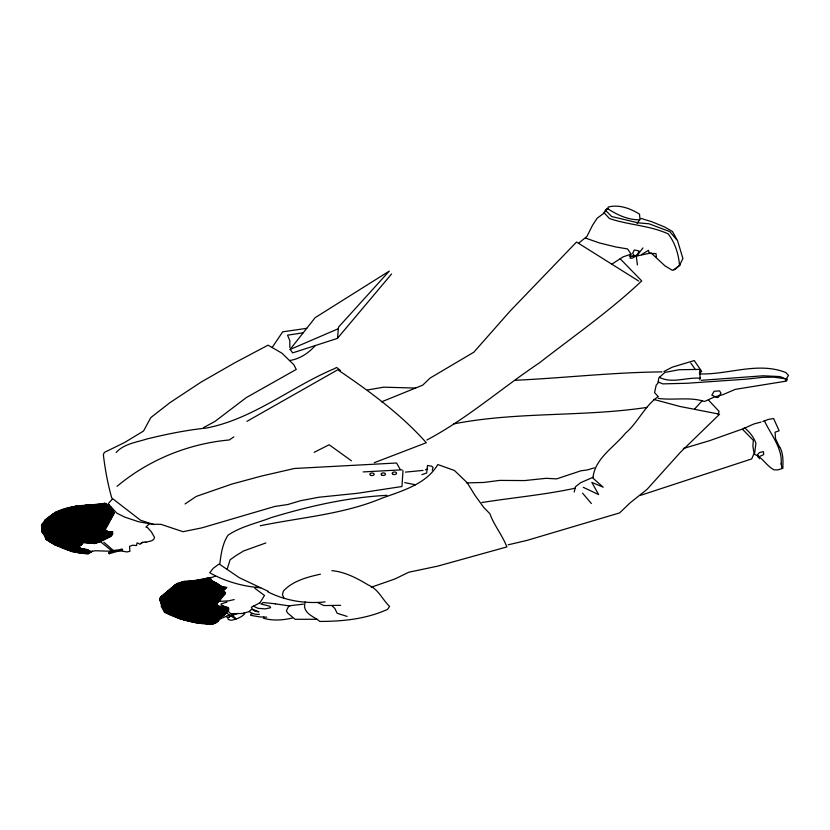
<?xml version="1.0" encoding="UTF-8"?>
<svg xmlns="http://www.w3.org/2000/svg" width="830" height="830" viewBox="0 0 830 830"><rect width="100%" height="100%" fill="white"/><g stroke="black" fill="none" stroke-linecap="round" stroke-linejoin="round"><path stroke-width="1.25" d="M289.805 347.49L289.826 340.57L287.543 335.175L303.22 332.778M41.759 524.373L41.728 525.421L112.444 532.57M42.755 533.119L43.035 523.263M43.949 534.52L44.322 522.153M45.142 535.962L45.66 519.507M46.252 539.49L46.937 518.532M47.455 540.268L48.233 517.557M48.659 541.036L49.52 516.592M49.852 541.803L50.817 515.606C66.099 503.779 86.932 506.414 104.985 503.229L110.94 507.234L114.281 512.982L105.109 530.028L107.838 531.511L112.662 531.74L112.724 534.095L110.847 536.408L100.077 541.793L94.921 543.546L83.228 542.592L81.153 545.258L78.394 546.576L81.081 548.495L89.754 550.778L89.868 551.587L95.554 550.757L108.865 551.182L115.858 550.166L127.052 551.95L129.916 551.276L129.532 546.348L132.852 545.206L136.442 545.559L137.157 542.83L140.125 544.273L142.729 542.249M51.055 542.571L52.114 514.631M50.796 515.606L44.976 520.099L41.5 525.67L42.123 532.144L44.851 536.118L45.868 539.313C58.173 547.572 73.019 553.195 88.032 553.786L92.545 551.172M52.249 543.339L53.41 513.656M53.431 544.096L54.707 512.67M54.624 544.864L56.004 511.996M55.828 545.279L57.28 511.571M57.031 545.663L58.567 511.145M58.235 546.036L59.853 510.72M59.438 546.42L61.14 510.294L112.693 515.71M60.632 546.825L62.426 509.869M61.825 547.302L63.713 509.444M63.018 547.779L64.999 509.008M64.211 548.257L66.286 508.583M65.404 548.734L67.572 508.168M66.587 549.221L68.859 507.825M67.769 549.823L70.145 507.483M68.942 550.414L71.442 507.14M72.729 506.798L70.125 551.016L89.661 552.967M71.297 551.618L74.015 506.456M72.501 551.826L75.302 506.217M73.694 551.991L76.578 506.082M74.897 552.147L77.854 505.947M76.101 552.313L79.141 505.812M402.996 470.683L401.959 486.515L357.533 493.279L318.948 497.232L300.678 500.677L287.834 504.505L274.813 506.456L201.856 527.87L183.005 531.698L161.03 524.363L152.606 524.228L138.745 521.79L124.739 517.111L116.854 513.179L108.232 503.883M77.294 552.469L80.417 505.688M78.497 552.635L78.881 546.846M78.923 546.348L81.693 505.553M79.69 552.79L80.043 547.676M82.969 505.418L80.188 545.611L51.294 542.727M80.883 552.946L81.205 548.474M81.475 544.667L84.255 505.314M82.087 553.112L82.398 548.682M82.834 542.737L85.532 505.221M83.28 553.268L83.602 548.889M84.058 542.613L86.808 505.128M84.473 553.434L84.795 549.097M85.272 542.696L88.084 505.045M85.666 553.589L85.998 549.304M86.486 542.779L89.36 504.951M86.87 553.745L87.181 549.626M87.71 542.862L90.636 504.858M88.063 553.828L88.354 550.155M88.924 542.934L91.912 504.775M89.329 553.143L89.516 550.798M90.138 543.017L93.188 504.682M90.657 551.618L90.594 552.458L68.579 550.228M91.352 543.1L94.464 504.588M92.566 543.183L95.751 504.505M93.78 543.256L97.027 504.412M94.994 543.256L98.303 504.318M96.249 542.82L99.579 504.235M97.515 542.395L100.855 504.142M98.77 541.959L102.152 503.945M100.036 541.451L103.449 503.582M101.312 540.849L104.756 503.219M102.588 540.257L105.981 503.727M103.875 539.656L104.808 529.716L42.87 523.408M104.891 528.803L107.174 504.557M105.97 530.495L105.151 539.054L42.382 532.684M106.344 526.552L108.367 505.387M106.437 538.421L107.132 531.21M107.807 524.269L109.55 506.207M107.724 537.788L108.325 531.646M109.311 521.634L110.732 507.089M338.412 328.701L290.168 349.43L292.637 352.895L337.499 338.37L338.495 327.165L389.312 271.068L315.161 317.651L290.033 349.482M109.021 537.145L109.56 531.677M110.815 518.989L111.822 508.915M110.307 536.512L110.784 531.719M112.341 516.333L112.901 510.751M111.687 535.008L112.019 531.76M113.866 513.656L113.98 512.567M781.092 464.364C782.887 448.522 770.811 434.505 764.389 420.789M630.343 255.588L630.592 253.441L627.522 248.927L615.507 246.904L599.198 242.868L585.524 238.075M305.108 601.812L304.496 606.834C306.031 614.833 314.508 616.752 319.799 621.431C342.987 621.421 366.144 619.024 387.527 609.386L389.581 606.398C382.184 599.395 378.356 588.937 368.157 584.953C357.025 578.178 345.021 571.912 331.844 570.635M159.951 599.851L160.19 598.409M160.698 602.217L161.663 596.407M161.445 604.562L163.002 595.266L219.504 600.65M162.244 606.543L164.34 594.114M163.116 608.089L165.689 592.952M163.987 609.635L167.038 591.8M164.848 611.171L168.386 590.638M165.782 612.26L169.735 589.476M171.094 588.304L166.83 612.748L219.846 617.624M167.868 613.235L172.453 587.142M168.905 613.723L173.823 585.97M169.932 614.2L175.172 584.88M170.97 614.688L176.427 584.351M172.007 615.175L177.682 583.832M173.034 615.663L178.938 583.314L225.999 587.816M174.072 616.14L180.203 582.785L221.984 586.841M175.099 616.628L181.459 582.266M176.126 617.105L182.714 581.737M177.153 617.593L183.959 581.353L218.985 584.756M178.18 618.07L185.121 581.322M179.207 618.547L186.294 581.291M180.235 619.014L187.466 581.259M181.293 619.263L188.638 581.228L217.989 584.071M182.361 619.512L189.811 581.156M183.43 619.761L191.004 581.01M184.488 620L192.197 580.855M185.557 620.249L193.39 580.699M186.626 620.498L194.583 580.554M187.684 620.747L195.787 580.388M188.742 620.996L196.98 580.212L213.974 581.882M189.811 621.234L198.183 580.035M190.869 621.483L199.387 579.859L212.397 581.125M191.927 621.732L200.59 579.672M192.985 621.981L201.794 579.496L211.494 580.429M194.044 622.22L202.997 579.299M195.102 622.469L204.232 578.977M196.171 622.666L205.456 578.666M197.26 622.77L206.691 578.354M198.349 622.863L207.925 578.033M199.439 622.957L209.16 577.722M200.528 623.05L210.239 578.137M201.607 623.143L211.069 579.662M202.696 623.237L211.961 580.917M203.786 623.33L213.009 581.415M204.875 623.423L214.067 581.923M205.954 623.527L215.115 582.421M207.044 623.621L216.163 582.93M208.133 623.714L217.19 583.511M209.212 623.807L218.186 584.206M210.301 623.901L219.193 584.901M211.38 623.994L220.189 585.596M212.48 624.025L216.91 604.821M217.429 602.58L221.185 586.281M213.684 623.641L217.751 606.056M222.181 586.945L218.871 601.231L162.369 595.805M214.877 623.257L218.809 606.357M220.344 599.8L222.482 590.638M223.312 587.08L222.533 590.421L174.041 585.773M219.867 606.668L216.111 622.718L183.638 619.803M221.973 597.683L223.436 591.458M223.924 589.373L224.432 587.204M432.254 470.257L433.063 467.383L431.621 466.242L427.512 465.443L426.713 472.986L421.848 474.646M217.501 621.494L220.936 606.938M223.612 595.567L224.391 592.288M225.324 588.325L225.553 587.339M219.473 617.862L222.046 606.989M220.79 617.001L223.166 607.041M222.098 616.213L224.287 607.083M223.374 615.518L225.397 607.135M226.517 607.187L224.816 614.2L163.334 608.473M226.331 612.561L227.555 607.539M227.856 610.922L228.458 608.473M574.173 492.065L575.564 486.671L580.606 482.697L593.097 477.271M607.685 209.015L608.245 207.044C618.962 204.19 630.385 208.454 639.525 214.171L640.003 219.805M227.223 568.996L230.118 559.762L236.239 555.436L243.564 550.985L265.849 542.955M263.795 617.043L263.442 618.226C272.759 620.996 282.895 620.186 292.326 618.06M699.721 379.767L700.458 377.453M718.054 414.253L719.091 411.369L708.436 400.039M211.048 577.441L195.621 580.398L183.772 581.602L176.946 583.459L160.449 597.092L159.599 599.436L161.663 604.541L161.176 606.263L164.516 612.333C177.205 618.537 190.755 622.656 204.875 623.901C210.851 625.26 218.103 624.056 220.157 617.479L223.976 615.58L228.727 610.081L228.624 608.089L227.026 607.145L217.501 605.91L217.066 603.69L219.618 600.256L218.705 599.467L219.566 597.195L225.428 593.803L225.47 592.371L223.031 591.396L226.829 587.422L222.264 586.81L211.629 580.461L209.834 577.722M629.399 256.263L635.988 256.19L651.104 252.932L664.934 265.839L672.341 270.3L675.195 269.356L679.531 265.32L682.914 258.545L677.519 240.607L669.8 231.612L648.998 223.778L638.156 222.855L611.689 216.537L605.309 210.094M272.136 347.511L282.708 331.824L306.726 328.338M785.419 380.099L788.5 375.451L785.823 372.546C757.925 361.465 728.491 374.807 699.898 373.925M718.085 397.497L721.021 393.119L719.486 390.889L714.142 391.283L711.839 395.142L717.296 397.643M637.118 223.384L639.681 219.784C627.802 219.981 617.043 214.783 607.311 208.465M636.973 255.733L642.928 247.952M259.811 603.026L264.49 595.452L254.831 588.273L255.941 587.184M337.405 338.391L391.594 273.952M108.429 503.437L112.372 499.027M694.679 408.941L702.284 400.6M315.286 345.56C308.604 353.144 299.651 359.037 289.514 360.542M680.081 265.092L673.742 269.709M116.169 452.485C123.971 443.76 136.379 442.39 146.972 438.956C166.674 434.121 186.594 430.096 206.794 427.979C253.721 418.694 291.05 386.905 334.365 368.686L336.69 367.441L340.466 370.481M578.966 242.9L586.872 236.509L592.599 225.189L597.185 218.207L603.939 213.196L606.865 208.89L604.001 212.667L609.407 218.487C628.725 225.158 649.61 225.324 668.264 233.946C675.112 242.837 678.618 254.229 679.531 265.32M117.072 486.318C148.56 459.882 188.441 443.645 229.298 439.962L233.853 436.85M226.943 602.092L221.257 603.877L221.143 604.863L223.955 605.942M149.452 523.72L145.914 527.081L147.564 527.621L151.423 531.937L154.567 537.529L153.757 539.313L151.88 540.724L146.049 542.239M218.871 564.151L213.279 568.249L209.71 572.721C225.293 581.571 242.858 586.395 260.682 587.806M611.814 264.179L623.081 256.864L631.391 254.022M699.296 373.054L701.703 371.404L694.222 360.562L672.248 367.182L663.896 371.529M185.038 503.966L196.191 496.454L231.58 484.149L261.481 476.067L294.339 468.494L396.574 463.005L400.174 469.375M641.507 254.634L648.5 250.307L649.278 253.42L655.959 253.544L656.426 257.196M658.18 396.626C644.682 405.829 638.031 422.584 625.415 433.25C613.982 447.463 594.757 458.357 592.942 478.132L603.192 487.21L591.821 482.386L598.617 494.566L583.241 487.293M246.935 421.35L337.779 369.765C369.485 391.304 400.672 413.931 426.309 442.743L374.299 462.684M426.9 440.004C467.28 418.569 501.683 388.067 539.531 362.783C573.945 335.932 609.936 310.97 641.725 280.924L620.217 258.825M203.578 427.585L214.98 421.422L246.24 397.632L296.237 369.443L293.924 364.816L281.92 353.186L268.069 345.156L234.672 362.855L201.296 381.976L169.984 402.623L150.78 417.615L143.538 431.019L124.604 442.494L104.31 452.443L103.366 454.695C105.078 469.303 107.744 483.869 111.78 498.021L140.519 520.223L154.09 524.653M229.454 614.843L219.203 619.429M259.51 603.016L251.407 607.27L252.196 609.272L254.997 611.233L258.95 611.855L252.787 609.324L250.639 609.977L249.291 611.378C251.926 614.076 255.858 614.511 259.437 614.345M314.165 452.329L329.147 444.756L351.432 460.795M742.788 428.923L753.879 423.974L761.048 422.055M758.091 457.133L763.693 454.581L763.413 451.603L759.377 452.578L757.468 454.902L758.184 456.791M381.458 401.876L422.75 385.13L430.054 378.086L473.837 352.2L510.16 311.001L576.528 242.049L638.778 281.09M210.779 577.836L215.157 576.196M141.1 543.038L142.656 542.415M425.375 469.853L427.658 468.981M762.791 421.536L768.456 419.399L773.612 418.528L779.131 430.76L775.054 432.212L775.583 438.831L779.64 447.297M253.015 613.422L250.795 614.21L250.65 615.331L259.728 616.898L266.741 617.178M371.238 587.235L394.904 578.977L408.754 572.233L437.732 566.122L506.871 546.928C502.43 535.246 494.026 525.349 489.866 513.708L483.62 507.286L474.843 495.116L467.249 482.78L454.456 470.506L437.804 464.551C426.35 484.191 402.125 490.841 382.018 498.176C343.174 514.403 301.02 517.349 260.226 525.764M594.384 467.819L587.256 469.956L580.99 470.786L556.619 478.879L546.026 478.329L524.664 480.57L499.619 480.404L483.703 482.458L466.45 482.894M640.2 495.448L751.731 458.907L754.045 453.336L752.883 446.177L753.37 440.367L742.3 429.089L709.297 440.782L683.329 448.49M109.052 553.724L122.664 549.927L122.124 548.972L108.523 552.635L109.467 553.714M249.498 611.544L242.35 613.474L230.74 613.64M108.595 505.356L109.591 505.107M508.147 544.812L526.801 540.455L619.595 512.919L630.271 502.71L647.037 489.378L680.496 452.184L719.6 414.212L679.978 406.482L653.687 399.396M234.216 599.571L228.758 600.837L218.933 601.418M340.622 605.319L324.032 605.568L318.035 602.777M405.445 472.114L423.03 470.423M367.451 389.976L383.688 387.174L415.654 388.077M453.543 423.933C517.215 411.441 582.733 417.096 646.798 407.426M575.169 488.206C544.335 494.856 512.971 497.595 481.836 502.534M142.833 542.364L144.721 542.063M320.432 574.184C307.318 577.078 292.928 580.824 283.445 590.97L282.428 594.654L284.057 598.337M325.101 601.906C305.523 603.96 285.634 600.816 267.862 591.852M303.438 604.167L288.923 605.807L286.34 610.818L287.637 613.007L295.065 619.294L317.091 619.294M386.884 495.354C347.386 497.377 308.791 506.259 271.037 517.671C256.646 523.336 240.887 526.386 227.98 535.236C222.357 543.816 220.988 554.43 219.774 564.41L239.382 577.753L268.049 591.23M661.987 371.902C612.955 372.338 564.244 377.982 515.264 380.285M701.184 380.337L763.216 375.793L780.107 376.592L785.232 378.771M363.187 471.917L402.073 469.822M658.252 398.379C673.618 400.579 689.772 396.564 704.514 401.502L714.08 397.103L722.951 394.644L735.297 389.363L786.633 381.053L787.286 379.061L773.809 377.162L762.926 377.318L746.118 379.175L687.23 383.252L662.776 383.885L658.169 381.956M168.241 613.412L219.234 618.122M169.714 614.096L219.099 618.661M171.198 614.791L218.975 619.201M172.671 615.487L218.85 619.74M174.134 616.171L218.715 620.28M175.607 616.866L218.311 620.788M177.07 617.551L217.74 621.286M178.533 618.236L217.169 621.784M179.996 618.921L216.609 622.282M187.538 620.716L214.96 623.226M191.429 621.618L213.642 623.652M195.309 622.521L212.335 624.077M159.879 599.613L216.972 604.987M160.066 600.204L217.159 605.578M160.252 600.796L218.518 606.274M160.439 601.387L227.96 607.726M160.626 601.978L228.447 608.349M160.812 602.57L228.458 608.909M160.999 603.151L228.468 609.479M161.186 603.742L228.489 610.04M161.373 604.323L228.177 610.579M161.56 604.914L227.69 611.098M161.746 605.495L227.213 611.617M161.995 606.087L226.735 612.125M162.327 606.689L226.258 612.644M162.659 607.28L225.781 613.163M163.002 607.882L225.304 613.681M163.666 609.064L224.349 614.708M163.998 609.656L223.872 615.217M164.33 610.247L223.052 615.704M164.662 610.839L222.17 616.171M164.994 611.43L221.34 616.649M165.326 612.021L220.593 617.136M170.949 588.439L225.117 593.626M170.326 588.968L224.691 594.176M169.714 589.497L224.266 594.716M169.092 590.026L223.851 595.266M168.48 590.555L223.426 595.805M167.868 591.085L223.011 596.345M167.255 591.614L222.596 596.895M166.633 592.132L222.17 597.434M166.021 592.662L221.755 597.974M165.409 593.191L221.34 598.513M164.807 593.709L220.925 599.053M164.195 594.239L220.51 599.592M163.583 594.757L220.064 600.121M161.757 596.334L218.383 601.688M161.144 596.853L217.823 602.207M160.543 597.372L217.263 602.736M160.335 597.932L216.703 603.254M160.159 598.492L216.578 603.815M159.993 599.053L216.775 604.406M194.407 580.575L215.541 582.629M191.72 580.917L216.993 583.365M182.527 581.82L219.992 585.451M181.355 582.307L220.988 586.146M177.859 583.76L225.293 588.346M176.697 584.247L224.598 588.875M175.535 584.735L223.903 589.393M174.663 585.243L223.197 589.923M173.429 586.312L222.99 591.074M172.806 586.841L223.758 591.738M172.184 587.37L224.515 592.402M171.561 587.91L225.283 593.056M208.963 577.763L210.094 577.877M207.251 578.209L210.447 578.52M205.539 578.645L210.799 579.153M203.838 579.081L211.152 579.797M46.501 539.656L82.45 543.277M47.704 540.423L82.025 543.878M48.897 541.191L81.599 544.48M50.101 541.959L81.091 545.082M52.487 543.494L79.213 546.171M53.68 544.252L78.788 546.773M55.081 545.04L79.836 547.52M58.048 545.984L80.873 548.267M60.829 546.897L86.943 549.512M62.956 547.759L88.748 550.332M65.072 548.609L89.806 551.078M67.012 549.439L91.642 551.898M74.316 552.075L88.665 553.506M42.008 526.666L112.403 533.887M42.154 527.351L112.04 534.52M42.309 528.036L111.604 535.132M42.34 528.71L111.158 535.744M42.268 529.364L110.629 536.346M42.195 530.017L109.529 536.896M42.123 530.671L108.429 537.435M42.05 531.325L107.329 537.985M145.188 542.032L146.101 542.125M41.977 531.978L106.23 538.525M42.994 533.41L103.978 539.604M43.606 534.126L102.837 540.143M44.218 534.842L101.685 540.683M44.83 535.568L100.544 541.212M45.194 536.253L99.393 541.751M45.339 536.927L97.93 542.249M45.474 537.591L96.467 542.747M45.609 538.255L95.014 543.245M45.743 538.919L82.876 542.675M51.844 514.828L109.747 520.867M51.045 515.43L109.384 521.51M50.257 516.032L109.01 522.153M49.458 516.634L108.647 522.796M48.659 517.235L108.284 523.429M47.87 517.837L107.921 524.072M47.071 518.428L107.537 524.705M46.283 519.03L107.132 525.338M45.494 519.621L106.728 525.971M44.82 520.234L106.313 526.594M44.737 520.898L105.908 527.226M44.654 521.572L105.503 527.859M44.27 522.205L105.099 528.482M43.565 522.807L104.694 529.104M42.174 524.01L106.126 530.588M41.552 524.612L107.423 531.387M110.566 531.708L112.465 531.905M41.853 525.992L112.424 533.234M81.952 505.522L111.677 508.676M78.611 505.875L112.112 509.423M75.26 506.217L112.558 510.16M73.123 506.694L112.994 510.907M71.256 507.192L113.43 511.643M69.378 507.69L113.866 512.38M67.51 508.188L114.177 513.106M65.892 508.717L113.803 513.76M64.304 509.236L113.43 514.413M62.717 509.765L113.067 515.057M59.553 510.824L112.32 516.353M57.965 511.342L111.957 517.007M56.388 511.871L111.583 517.65M55.05 512.421L111.22 518.293M54.251 513.023L110.847 518.937M53.442 513.625L110.483 519.59M52.643 514.226L110.11 520.234M103.418 503.592L106.219 503.893M101.53 504.101L107.412 504.723M97.556 504.381L108.606 505.553M93.583 504.661L109.799 506.383M89.609 504.931L110.795 507.182M85.635 505.211L111.241 507.929M275.425 603.856L289.919 605.993M275.56 603.835L263.214 602.497L260.973 603.991L269.719 606.201L270.632 607.736L265.164 608.898L257.954 608.297L253.275 606.097M404.708 482.624L415.498 484.793M347.106 616.41L337.146 613.277L334.884 608.504L332.156 605.9M641.03 218.425L651.436 221.6L664.612 226.984L672.487 231.518L676.803 239.497M757.468 455.68C763.61 459.53 767.449 466.522 774.058 469.853L777.835 469.894L781.818 468.639L781.31 463.379M235.461 618.91L226.476 612.945M744.282 427.595C749.365 431.61 753.733 437.088 755.923 443.23L754.46 454.425L758.081 455.784L759.543 458.751M100.42 541.648L112.465 551.379M103.875 542.26L113.368 550.508M228.385 611.451L236.208 618.9M657.858 396.19L654.58 392.642L656.177 385.162L658.066 382.983L658.781 377.94L664.903 372.411L679.158 369.724L699.68 369.402L700.074 378.221C686.846 377.131 672.788 383.585 660.192 377.775L659.902 376.934M582.598 493.186L591.385 503.54M690.788 363.011L695.353 369.578M634.255 255.619L632.657 253.285L634.338 249.954L639.007 250.961L638.104 253.513L634.95 256.605L632.636 258.037L630.157 258.255L630.478 256.823L631.495 256.387L636.237 255.619L637.409 264.946M779.993 447.37C783.406 454 783.074 461.293 782.835 468.514M229.204 617.064A1.577 0.789 2.4 0 1 227.296 617.261A1.577 0.789 2.4 0 1 226.393 616.358M243.958 613.038A1.66 0.84 2.1 0 1 244.539 613.93A26.29 13.311 2.6 0 1 232.182 620.083A3.206 1.598 2.3 0 1 228.613 619.502A3.206 1.598 2.3 0 1 228.312 617.655A24.122 12.014 1.9 0 1 237.224 613.775M370.886 475.414A2.179 1.287 -0.8 0 0 374.216 474.335A2.179 1.287 -0.8 0 0 371.01 473.183A2.179 1.287 -0.8 0 0 370.886 475.414M382.122 475.279A2.179 1.287 -1.2 0 0 385.473 474.2A2.179 1.287 -1.2 0 0 382.277 473.048A2.179 1.287 -1.2 0 0 382.122 475.279M393.202 474.387A2.179 1.287 -1.5 0 0 396.564 473.308A2.179 1.287 -1.5 0 0 393.379 472.156A2.179 1.287 -1.5 0 0 393.202 474.387"/></g></svg>
